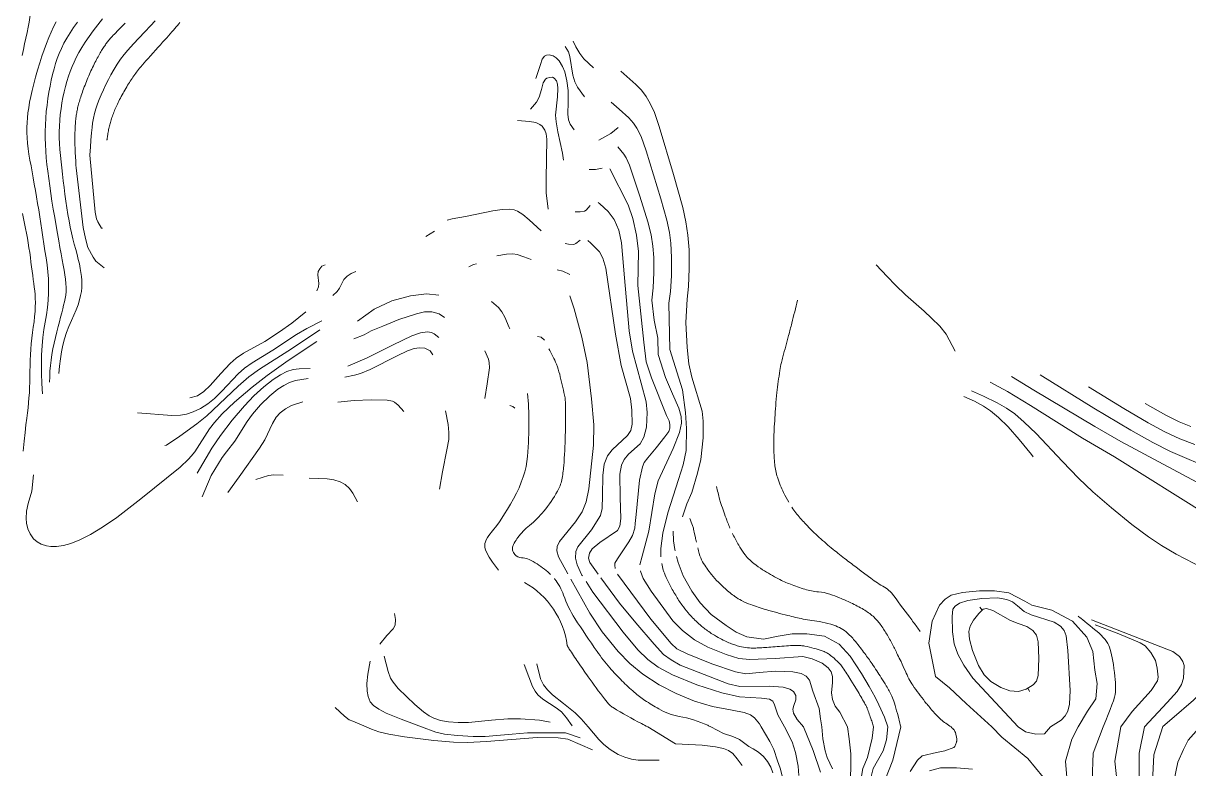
# Model space of a CAD drawing. Header units: inches. Extents: x 115425 to 116786, y 150085 to 152399.
# Drawn here: x 116052.6 to 116297.5, y 150991.2 to 151147.8 of the extents above; entities that cross this region are included whole.
import ezdxf

# ---------------------------------------------------------------- set-up
doc = ezdxf.new("R2010")
doc.units = ezdxf.units.IN
doc.header["$MEASUREMENT"] = 0
doc.layers.add('Contour', color=7, linetype='Continuous', lineweight=0, true_color=0xbed2ff)

msp = doc.modelspace()

# ---------------------------------------------------------------- linework, layer by layer
at = {"layer": 'Contour'}
for p, q in [((116138.98, 151104.14), (116137.19, 151103.03)), ((116254.08, 151024.5), (116253.62, 151025.16)), ((116263.74, 151008.18), (116264.08, 151007.45))]:
    msp.add_line(p, q, dxfattribs=at)
for points in [[(116052.26, 151159.36), (116052.59, 151158.9), (116052.87, 151158.42), (116053.1, 151157.92), (116053.3, 151157.42), (116053.46, 151156.89), (116053.61, 151156.33), (116053.74, 151155.75), (116053.85, 151155.14), (116053.95, 151154.51), (116054.03, 151153.85), (116054.09, 151153.16), (116054.14, 151152.45), (116054.15, 151151.7), (116054.13, 151150.88), (116054.07, 151150.01), (116053.96, 151149.07), (116053.82, 151148.08), (116053.63, 151147.03), (116053.41, 151145.91), (116053.14, 151144.74), (116052.86, 151143.53), (116052.59, 151142.31), (116052.34, 151141.08)], [(116056.58, 151070.02), (116056.45, 151072.19), (116056.38, 151074.28), (116056.37, 151076.28), (116056.42, 151078.2), (116056.53, 151080.04), (116056.69, 151081.8), (116056.91, 151083.47), (116057.19, 151085.06), (116057.46, 151086.6), (116057.67, 151088.13), (116057.81, 151089.65), (116057.89, 151091.17), (116057.91, 151092.67), (116057.86, 151094.16), (116057.75, 151095.65), (116057.57, 151097.12), (116057.36, 151098.59), (116057.14, 151100.05), (116056.93, 151101.49), (116056.71, 151102.94), (116056.49, 151104.37), (116056.26, 151105.79), (116056.04, 151107.21), (116055.81, 151108.62), (116055.58, 151110.01), (116055.35, 151111.38), (116055.12, 151112.72), (116054.89, 151114.05), (116054.66, 151115.35), (116054.43, 151116.63), (116054.2, 151117.88), (116053.97, 151119.12), (116053.76, 151120.32), (116053.59, 151121.5), (116053.46, 151122.65), (116053.38, 151123.77), (116053.33, 151124.87), (116053.32, 151125.93), (116053.36, 151126.97), (116053.43, 151127.97), (116053.55, 151129), (116053.71, 151130.09), (116053.91, 151131.25), (116054.16, 151132.47), (116054.45, 151133.76), (116054.78, 151135.12), (116055.16, 151136.54), (116055.58, 151138.03), (116056.03, 151139.51), (116056.49, 151140.94), (116056.96, 151142.3), (116057.44, 151143.6), (116057.93, 151144.83), (116058.44, 151146), (116058.96, 151147.11), (116059.49, 151148.15)], [(116058.11, 151072.44), (116058.13, 151073.59), (116058.18, 151074.75), (116058.28, 151075.91), (116058.41, 151077.08), (116058.59, 151078.26), (116058.8, 151079.44), (116059.04, 151080.64), (116059.33, 151081.83), (116059.63, 151083), (116059.91, 151084.11), (116060.17, 151085.14), (116060.42, 151086.11), (116060.65, 151087.01), (116060.87, 151087.85), (116061.06, 151088.62), (116061.24, 151089.32), (116061.39, 151090.01), (116061.5, 151090.73), (116061.56, 151091.5), (116061.57, 151092.31), (116061.54, 151093.17), (116061.46, 151094.06), (116061.34, 151094.99), (116061.17, 151095.96), (116060.97, 151097), (116060.76, 151098.14), (116060.53, 151099.38), (116060.29, 151100.71), (116060.03, 151102.14), (116059.76, 151103.67), (116059.48, 151105.29), (116059.18, 151107.01), (116058.88, 151108.76), (116058.61, 151110.46), (116058.36, 151112.1), (116058.13, 151113.7), (116057.92, 151115.25), (116057.73, 151116.75), (116057.56, 151118.2), (116057.42, 151119.6), (116057.31, 151120.97), (116057.23, 151122.35), (116057.19, 151123.73), (116057.19, 151125.11), (116057.23, 151126.5), (116057.31, 151127.89), (116057.42, 151129.28), (116057.57, 151130.67), (116057.76, 151132.04), (116057.96, 151133.37), (116058.2, 151134.65), (116058.45, 151135.9), (116058.73, 151137.1), (116059.04, 151138.26), (116059.36, 151139.37), (116059.71, 151140.44), (116060.11, 151141.5), (116060.58, 151142.56), (116061.12, 151143.64), (116061.72, 151144.73), (116062.4, 151145.83), (116063.14, 151146.94), (116063.96, 151148.07)], [(116060.08, 151074.28), (116060.19, 151075.83), (116060.37, 151077.33), (116060.61, 151078.78), (116060.9, 151080.19), (116061.26, 151081.55), (116061.68, 151082.87), (116062.16, 151084.15), (116062.7, 151085.38), (116063.23, 151086.55), (116063.69, 151087.67), (116064.08, 151088.72), (116064.39, 151089.72), (116064.63, 151090.65), (116064.79, 151091.52), (116064.89, 151092.34), (116064.91, 151093.09), (116064.87, 151093.84), (116064.8, 151094.63), (116064.69, 151095.46), (116064.55, 151096.35), (116064.36, 151097.27), (116064.14, 151098.24), (116063.89, 151099.26), (116063.6, 151100.32), (116063.29, 151101.43), (116063, 151102.59), (116062.72, 151103.79), (116062.46, 151105.04), (116062.21, 151106.33), (116061.97, 151107.67), (116061.74, 151109.06), (116061.53, 151110.49), (116061.33, 151111.93), (116061.14, 151113.35), (116060.96, 151114.74), (116060.8, 151116.11), (116060.65, 151117.45), (116060.52, 151118.76), (116060.39, 151120.05), (116060.28, 151121.31), (116060.2, 151122.56), (116060.15, 151123.8), (116060.14, 151125.03), (116060.18, 151126.26), (116060.25, 151127.48), (116060.36, 151128.69), (116060.51, 151129.9), (116060.69, 151131.1), (116060.91, 151132.28), (116061.16, 151133.43), (116061.44, 151134.55), (116061.75, 151135.65), (116062.08, 151136.71), (116062.44, 151137.74), (116062.83, 151138.74), (116063.25, 151139.71), (116063.72, 151140.69), (116064.27, 151141.71), (116064.9, 151142.78), (116065.61, 151143.9), (116066.4, 151145.06), (116067.28, 151146.26), (116068.23, 151147.51), (116069.26, 151148.8)], [(116073.96, 151147.87), (116073.49, 151147.39), (116073.05, 151146.94), (116072.66, 151146.54), (116072.31, 151146.18), (116072, 151145.86), (116071.74, 151145.58), (116071.5, 151145.33), (116071.28, 151145.09), (116071.07, 151144.86), (116070.87, 151144.64), (116070.69, 151144.43), (116070.52, 151144.23), (116070.37, 151144.04), (116070.23, 151143.87), (116070.09, 151143.69), (116069.96, 151143.51), (116069.83, 151143.33), (116069.69, 151143.14), (116069.56, 151142.95), (116069.42, 151142.75), (116069.29, 151142.54), (116069.16, 151142.33), (116069.02, 151142.11), (116068.88, 151141.88), (116068.73, 151141.64), (116068.59, 151141.38), (116068.43, 151141.11), (116068.28, 151140.83), (116068.12, 151140.54), (116067.96, 151140.23), (116067.79, 151139.91), (116067.62, 151139.59), (116067.46, 151139.26), (116067.3, 151138.93), (116067.13, 151138.58), (116066.97, 151138.23), (116066.8, 151137.88), (116066.64, 151137.52), (116066.48, 151137.15), (116066.32, 151136.78), (116066.16, 151136.41), (116066.01, 151136.03), (116065.85, 151135.65), (116065.7, 151135.27), (116065.55, 151134.88), (116065.4, 151134.49), (116065.26, 151134.1), (116065.12, 151133.73), (116064.99, 151133.37), (116064.87, 151133.02), (116064.75, 151132.68), (116064.65, 151132.35), (116064.55, 151132.03), (116064.45, 151131.73), (116064.36, 151131.43), (116064.28, 151131.14), (116064.2, 151130.86), (116064.13, 151130.58), (116064.06, 151130.32), (116064, 151130.05), (116063.95, 151129.8), (116063.89, 151129.55), (116063.85, 151129.3), (116063.8, 151129.05), (116063.76, 151128.78), (116063.72, 151128.51), (116063.68, 151128.23), (116063.64, 151127.94), (116063.61, 151127.64), (116063.58, 151127.34), (116063.55, 151127.03), (116063.52, 151126.7), (116063.5, 151126.37), (116063.48, 151126.02), (116063.46, 151125.66), (116063.45, 151125.3), (116063.43, 151124.92), (116063.42, 151124.53), (116063.42, 151124.14), (116063.42, 151123.74), (116063.42, 151123.35), (116063.42, 151122.95), (116063.43, 151122.55), (116063.44, 151122.14), (116063.45, 151121.74), (116063.46, 151121.33), (116063.48, 151120.92), (116063.5, 151120.48), (116063.53, 151120.03), (116063.56, 151119.56), (116063.59, 151119.07), (116063.62, 151118.57), (116063.65, 151118.04), (116063.69, 151117.5)], [(116080.27, 151148.38), (116079.28, 151147.31), (116078.12, 151146.08), (116076.85, 151144.73), (116075.76, 151143.56), (116074.54, 151142.2), (116073.79, 151141.31), (116073, 151140.29), (116072.31, 151139.28), (116071.65, 151138.21), (116070.98, 151137.04), (116070.47, 151136.06), (116069.94, 151134.99), (116069.41, 151133.86), (116068.95, 151132.8), (116068.54, 151131.83), (116068.2, 151130.94), (116067.84, 151129.88), (116067.57, 151128.92), (116067.34, 151127.93), (116067.15, 151126.85), (116067.04, 151125.92), (116066.93, 151124.85), (116066.8, 151123.26), (116066.68, 151121.84), (116066.61, 151121.02), (116066.53, 151120.13)], [(116085.49, 151148.02), (116085.25, 151147.72), (116084.99, 151147.41), (116084.72, 151147.08), (116084.43, 151146.74), (116084.13, 151146.39), (116083.81, 151146.02), (116083.47, 151145.64), (116083.11, 151145.24), (116082.72, 151144.81), (116082.31, 151144.35), (116081.87, 151143.86), (116081.4, 151143.34), (116080.91, 151142.8), (116080.39, 151142.22), (116079.84, 151141.62), (116079.31, 151141.03), (116078.81, 151140.48), (116078.36, 151139.97), (116077.96, 151139.51), (116077.6, 151139.1), (116077.29, 151138.73), (116077.02, 151138.41), (116076.79, 151138.13), (116076.59, 151137.87), (116076.39, 151137.61), (116076.2, 151137.35), (116076, 151137.08), (116075.81, 151136.82), (116075.62, 151136.55), (116075.44, 151136.27), (116075.25, 151136), (116075.07, 151135.72), (116074.88, 151135.43), (116074.7, 151135.13), (116074.51, 151134.82), (116074.32, 151134.5), (116074.12, 151134.17), (116073.93, 151133.83), (116073.73, 151133.48), (116073.54, 151133.13), (116073.35, 151132.79), (116073.17, 151132.45), (116073, 151132.13), (116072.83, 151131.8), (116072.67, 151131.49), (116072.52, 151131.18), (116072.38, 151130.88), (116072.24, 151130.59), (116072.1, 151130.3), (116071.97, 151130.01), (116071.85, 151129.72), (116071.73, 151129.44), (116071.62, 151129.16), (116071.51, 151128.88), (116071.41, 151128.61), (116071.31, 151128.34), (116071.21, 151128.07), (116071.12, 151127.8), (116071.04, 151127.54), (116070.96, 151127.28), (116070.88, 151127.03), (116070.81, 151126.78), (116070.75, 151126.53), (116070.69, 151126.28), (116070.63, 151126.02), (116070.57, 151125.77), (116070.52, 151125.5), (116070.47, 151125.24), (116070.42, 151124.97), (116070.37, 151124.7), (116070.33, 151124.43), (116070.29, 151124.17), (116070.25, 151123.94), (116070.22, 151123.75), (116070.2, 151123.59), (116070.18, 151123.46), (116070.16, 151123.37), (116070.16, 151123.31), (116070.15, 151123.28)], [(116170.51, 151132.42), (116169.06, 151134.45), (116168.49, 151135.55), (116168.09, 151136.92), (116167.43, 151140.9), (116167.14, 151141.82), (116166.47, 151142.94)], [(116172.39, 151138.46), (116170.41, 151140.39), (116169.53, 151141.47), (116168.69, 151142.87), (116168.12, 151144.1)], [(116168.36, 151125.47), (116167.52, 151126.63), (116167.19, 151127.59), (116167.05, 151128.72), (116167.09, 151131.27), (116167.1, 151133.74), (116166.85, 151135.74), (116166.39, 151137.63), (116165.9, 151138.8), (116165.23, 151139.93), (116164.59, 151140.62), (116163.96, 151141.04), (116163.1, 151141.22), (116162.51, 151141.13), (116162.11, 151140.96), (116161.65, 151140.33), (116161.26, 151139.16), (116160.33, 151136.28)], [(116159.2, 151129.78), (116160.44, 151131.24), (116161.03, 151132.33), (116161.47, 151133.97), (116161.83, 151135.33), (116162.31, 151136.11), (116162.6, 151136.35), (116163.27, 151136.48), (116163.81, 151136.5), (116164.18, 151136.32), (116164.64, 151135.73), (116164.82, 151135.06), (116164.92, 151134.12), (116164.85, 151132.42), (116164.46, 151128.57), (116164.54, 151127.14), (116164.93, 151125.01), (116165.88, 151120.54), (116166.15, 151119.09)], [(116192.09, 151079.75), (116191.86, 151084.99), (116192.13, 151089.85), (116192.42, 151092.53), (116192.55, 151096.33), (116192.5, 151100.25), (116192.28, 151103.35), (116191.85, 151106.15), (116191.17, 151109.14), (116189.23, 151116.09), (116186.25, 151126.15), (116185.22, 151129.07), (116184.36, 151131), (116183.5, 151132.49), (116182.5, 151133.78), (116181.32, 151135), (116178.18, 151137.78)], [(116191.14, 151070.86), (116188.47, 151079.27), (116188.28, 151089.04), (116188.6, 151091.51), (116188.8, 151094.77), (116188.82, 151098.6), (116188.67, 151101.62), (116188.38, 151103.9), (116187.81, 151106.5), (116186.57, 151110.97), (116183.5, 151121.04), (116182.41, 151124.08), (116181.56, 151125.83), (116180.86, 151126.83), (116179.82, 151127.99), (116177.84, 151129.78), (116176.12, 151131.27)], [(116162.89, 151108.81), (116162.5, 151112.21), (116162.46, 151115.19), (116162.62, 151123.5), (116162.47, 151124.64), (116162.22, 151125.38), (116161.64, 151126.25), (116161.16, 151126.61), (116160.27, 151126.98), (116158.94, 151127.19), (116156.46, 151127.41)], [(116177.61, 151125.92), (116176.07, 151124.67), (116173.52, 151123.29)], [(116186.04, 151078.24), (116185.91, 151081.68), (116185.15, 151085.5), (116184.67, 151089.68), (116184.97, 151092.25), (116185.13, 151095.49), (116185.11, 151098.66), (116184.92, 151101.02), (116184.55, 151103.39), (116183.86, 151106.12), (116182.18, 151111.51), (116179.97, 151118.06), (116179.32, 151119.55), (116178.79, 151120.33), (116177.54, 151121.89)], [(116066.53, 151120.13), (116067.68, 151108.16), (116067.94, 151106.77), (116068.21, 151106.15), (116069.05, 151104.82), (116069.21, 151104.79)], [(116063.69, 151117.5), (116065.16, 151104.92), (116065.62, 151102.61), (116066.17, 151100.76), (116067.25, 151098.67), (116067.79, 151097.89), (116069.58, 151096.43)], [(116171.49, 151117.1), (116172.86, 151117.12), (116174.24, 151117.38)], [(116176.95, 151033.27), (116176.87, 151034.01), (116176.93, 151034.37), (116177.45, 151035.28), (116179.85, 151038.88), (116180.63, 151040.2), (116181.1, 151041.74), (116181.21, 151042.75), (116181.38, 151044.64), (116182.12, 151051.84), (116182.74, 151054.64), (116183.06, 151055.58), (116183.82, 151056.51), (116185.57, 151058.65), (116187.44, 151060.95), (116188.23, 151062.1), (116188.45, 151062.77), (116188.49, 151063.57), (116188.29, 151064.3), (116187.79, 151065.4), (116184.61, 151073.33), (116183.49, 151076.73), (116183.03, 151080.86), (116181.75, 151092.74), (116181.85, 151099.89), (116181.47, 151103.36), (116180.72, 151106.86), (116179.71, 151109.68), (116175.86, 151117.29)], [(116161.39, 151104.23), (116158.93, 151106.58), (116157.56, 151107.68), (116156.42, 151108.38), (116155.77, 151108.62), (116154.69, 151108.79), (116153.23, 151108.73), (116151.24, 151108.41), (116145.49, 151107.22), (116142.73, 151106.77), (116141.69, 151106.5)], [(116171.72, 151109.59), (116170.85, 151108.58), (116170.56, 151108.37), (116169.64, 151108.2), (116168.58, 151108.2)], [(116173.41, 151032.09), (116171.63, 151034.54), (116171.37, 151035.46), (116171.56, 151036.5), (116172.14, 151037.41), (116173.74, 151038.72), (116177.47, 151041.25), (116177.97, 151042.17), (116178.18, 151043.78), (116178.04, 151048.23), (116177.96, 151053.1), (116178.32, 151055.01), (116178.89, 151056.2), (116179.8, 151057.31), (116182.22, 151059.48), (116183.03, 151060.9), (116183.54, 151062.96), (116183.73, 151066.07), (116183.48, 151068.27), (116182.44, 151072.24), (116180.59, 151078.97), (116179.95, 151083.21), (116178.96, 151094.35), (116178.3, 151101.73), (116177.71, 151104.36), (116176.73, 151106.61), (116175.52, 151108.32), (116173.73, 151109.92), (116173.39, 151110.19)], [(116052.38, 151107.85), (116052.61, 151106.81), (116052.83, 151105.79), (116053.04, 151104.76), (116053.24, 151103.74), (116053.43, 151102.72), (116053.6, 151101.7), (116053.77, 151100.69), (116053.92, 151099.67), (116054.06, 151098.66), (116054.19, 151097.66), (116054.32, 151096.7), (116054.44, 151095.77), (116054.56, 151094.88), (116054.67, 151094.02), (116054.78, 151093.19), (116054.88, 151092.4), (116054.98, 151091.63), (116055.06, 151090.86), (116055.1, 151090.04), (116055.11, 151089.17), (116055.09, 151088.24), (116055.04, 151087.26), (116054.95, 151086.22), (116054.83, 151085.14), (116054.67, 151084), (116054.51, 151082.84), (116054.37, 151081.67), (116054.25, 151080.51), (116054.15, 151079.35), (116054.08, 151078.19), (116054.03, 151077.04), (116053.99, 151075.88), (116053.98, 151074.72), (116053.97, 151073.58), (116053.95, 151072.45), (116053.91, 151071.33), (116053.85, 151070.23), (116053.77, 151069.15), (116053.68, 151068.08), (116053.57, 151067.02), (116053.44, 151065.98), (116053.3, 151064.84), (116053.14, 151063.46), (116052.97, 151061.86), (116052.78, 151060.03), (116052.57, 151057.97)], [(116169.64, 151102.29), (116168.73, 151101.55), (116168.27, 151101.4), (116167.18, 151101.46), (116166.47, 151101.59)], [(116170.08, 151031.72), (116169.98, 151031.86), (116168.97, 151034.02), (116168.65, 151035.46), (116168.7, 151036.89), (116169.14, 151037.82), (116172.02, 151041.39), (116173.87, 151044.39), (116174.27, 151045.9), (116174.34, 151048.63), (116174.35, 151052.85), (116174.69, 151055.22), (116175.37, 151056.96), (116176.33, 151058.24), (116179.6, 151061.22), (116180.25, 151062.31), (116180.52, 151063.62), (116180.5, 151066.58), (116180.21, 151068.98), (116178.26, 151075.91), (116177.06, 151082.52), (116174.99, 151096.41), (116174.41, 151098.52), (116173.66, 151099.84), (116171.83, 151101.62), (116171.2, 151102.21)], [(116152.07, 151098.96), (116154.14, 151099.34), (116155.48, 151099.37), (116156.38, 151099.23), (116157.81, 151098.77), (116159.29, 151098.2)], [(116114.3, 151091.66), (116114.59, 151092.48), (116114.68, 151093.2), (116114.48, 151094.99), (116114.53, 151095.66), (116114.87, 151096.26), (116115.33, 151096.8), (116115.99, 151097.1)], [(116146.25, 151096.67), (116147.18, 151097.18), (116147.81, 151097.29)], [(116231.81, 151097.07), (116234.16, 151094.63), (116235.89, 151092.85), (116238, 151090.78), (116241.92, 151087.39), (116243.47, 151085.9), (116245.24, 151084.19), (116246.57, 151082.53), (116248.46, 151078.98)], [(116117.63, 151090.64), (116118.55, 151091.5), (116119.04, 151092.16), (116119.51, 151093.2), (116119.96, 151093.99), (116120.67, 151094.72), (116121.47, 151095.28), (116122.49, 151095.71)], [(116164.76, 151096.04), (116165.96, 151095.74), (116167.48, 151095.09)], [(116122.83, 151085.24), (116126.35, 151087.8), (116130.01, 151089.51), (116133.93, 151090.58), (116137.35, 151090.98), (116139.9, 151090.73)], [(116151.01, 151089.4), (116152.43, 151088.14), (116153.15, 151087.24), (116153.81, 151086.08), (116154.72, 151083.95), (116154.83, 151083.67)], [(116167.03, 151032.18), (116165.07, 151035.71), (116164.7, 151036.99), (116164.76, 151037.91), (116165.25, 151038.99), (116168.66, 151043.07), (116170.02, 151045.19), (116170.88, 151047.29), (116171.42, 151050), (116172.4, 151059.22), (116172.48, 151063.44), (116172.03, 151068.94), (116171.07, 151076.58), (116170, 151081.9), (116168.34, 151087.86), (116167.46, 151090.6)], [(116087.59, 151069.14), (116089.17, 151069.57), (116090.52, 151070.5), (116091.85, 151071.74), (116094.1, 151074.25), (116096.03, 151076.35), (116097.33, 151077.5), (116098.84, 151078.5), (116103.33, 151080.99), (116106.42, 151082.98), (116109.03, 151084.87), (116111.94, 151087.19)], [(116141.11, 151086.02), (116140.01, 151086.83), (116138.43, 151087.2), (116136.9, 151087.24), (116135.25, 151086.81), (116131.48, 151085.59), (116128.15, 151084.22), (116125.71, 151083.24), (116124.24, 151082.41), (116122.07, 151081.51)], [(116076.61, 151065.96), (116083.8, 151065.44), (116085.63, 151065.49), (116086.86, 151065.7), (116088.27, 151066.17), (116089.79, 151066.9), (116091.37, 151067.88), (116092.79, 151068.99), (116094.34, 151070.53), (116097.73, 151074.21), (116099.05, 151075.38), (116100.69, 151076.5), (116104.99, 151079.13), (116109.98, 151082.47), (116112.17, 151083.69), (116115.33, 151085.31)], [(116114.87, 151083.43), (116108.94, 151079.45), (116102.19, 151075.14), (116100, 151073.53), (116097.73, 151071.57), (116091.17, 151065.39), (116089.04, 151063.65), (116085.45, 151061.1), (116082.65, 151059.22), (116082.3, 151059.1)], [(116120.78, 151075.78), (116124.83, 151077.55), (116130.33, 151080.26), (116134.26, 151082.15), (116136.03, 151082.82), (116137.55, 151083.02), (116138.34, 151082.9), (116138.91, 151082.59), (116139.9, 151081.85)], [(116160.67, 151082.06), (116161.41, 151081.91), (116162.11, 151081.23)], [(116114.26, 151080.96), (116108.28, 151077.01), (116103.8, 151073.83), (116100.66, 151071.38), (116096.96, 151068.22), (116094.41, 151065.81), (116092.73, 151063.98), (116091.71, 151062.62), (116088.6, 151057.83), (116087.83, 151056.87), (116087.28, 151056.27)], [(116138.67, 151078.18), (116138.06, 151079.02), (116136.97, 151079.56), (116135.88, 151079.66), (116134.75, 151079.51), (116133.32, 151079.02), (116131.13, 151077.98), (116125.47, 151075.09), (116123.48, 151074.28), (116122.18, 151073.91), (116120.17, 151073.52)], [(116192.09, 151079.75), (116192.44, 151076.32), (116193.09, 151073.52), (116195.24, 151066.32), (116195.48, 151064.25), (116195.47, 151060.74), (116194.96, 151056.16), (116194.3, 151053.33), (116193.09, 151049.23), (116192.02, 151046.84), (116191.15, 151044.13)], [(116149.56, 151079.03), (116150.32, 151077.29), (116150.52, 151076.56), (116150.54, 151075.43), (116150.05, 151072.09), (116149.57, 151069.03)], [(116186.04, 151078.24), (116187.54, 151073.42), (116189.05, 151070.02), (116190.38, 151067), (116190.85, 151065.22), (116190.89, 151063.83), (116190.49, 151061.87), (116189.17, 151058.52), (116186.04, 151051.71), (116185.29, 151048.97), (116184.07, 151041.16), (116182.65, 151035.87), (116182.19, 151034.07)], [(116089.09, 151053.35), (116092.23, 151058.56), (116094.06, 151061.25), (116096.51, 151064.42), (116099.09, 151067.48), (116101.05, 151069.56), (116103.14, 151071.47), (116105.07, 151072.99), (116106.61, 151073.97), (116107.97, 151074.65), (116109.29, 151075.08), (116110.57, 151075.25), (116112.9, 151075.32)], [(116112.42, 151073.22), (116109.8, 151072.76), (116108.5, 151072.34), (116107.32, 151071.77), (116106.08, 151070.95), (116104.38, 151069.55), (116102.43, 151067.64), (116100.75, 151065.71), (116099.64, 151064.18), (116097.01, 151060.06), (116095.28, 151057.79), (116094.37, 151056.59), (116092.07, 151052.83), (116090.71, 151049.67), (116090.14, 151048.32)], [(116255.78, 151072.44), (116259.43, 151070.45), (116264.28, 151067.52), (116275.18, 151060.7), (116281.95, 151056.78), (116301.63, 151044.45)], [(116299.21, 151051.45), (116283.25, 151059.94), (116277.76, 151063.09), (116264.96, 151070.79), (116260.27, 151073.64)], [(116302.84, 151053.95), (116293.72, 151057.89), (116290, 151059.76), (116285.37, 151062.33), (116277.55, 151066.99), (116266.29, 151074.01)], [(116152.44, 151032.96), (116151.18, 151034.61), (116150.47, 151035.65), (116149.79, 151037.01), (116149.67, 151037.4), (116149.59, 151037.77), (116149.57, 151038.14), (116149.61, 151038.52), (116149.72, 151038.92), (116149.88, 151039.34), (116150.11, 151039.77), (116150.4, 151040.23), (116151.17, 151041.18), (116152.11, 151042.35), (116152.63, 151043.06), (116153.17, 151043.86), (116153.73, 151044.75), (116154.33, 151045.72), (116154.95, 151046.78), (116155.6, 151047.92), (116156.22, 151049.1), (116156.78, 151050.26), (116157.25, 151051.4), (116157.66, 151052.52), (116157.99, 151053.62), (116158.25, 151054.7), (116158.44, 151055.76), (116158.55, 151056.8), (116158.62, 151057.82), (116158.69, 151058.8), (116158.74, 151059.74), (116158.78, 151060.66), (116158.81, 151061.54), (116158.84, 151062.38), (116158.85, 151063.2), (116158.86, 151063.98), (116158.85, 151064.74), (116158.84, 151065.51), (116158.81, 151066.27), (116158.78, 151067.03), (116158.74, 151067.8), (116158.69, 151068.56), (116158.62, 151069.32), (116158.55, 151070.09)], [(116186.6, 151035.75), (116186.54, 151037.52), (116186.96, 151040.69), (116188.01, 151044.99), (116190.32, 151051.98), (116191.3, 151055.08), (116191.89, 151058.09), (116192, 151062.68), (116191.74, 151066.03), (116191.14, 151070.86)], [(116250.22, 151069.46), (116252.52, 151068.43), (116254.41, 151067.39), (116255.88, 151066.39), (116257.54, 151065.01), (116259.56, 151063.03), (116261.91, 151060.4), (116264.45, 151057.25), (116264.81, 151056.76)], [(116300.55, 151033.32), (116294.86, 151036.31), (116291.82, 151038.12), (116289.06, 151039.96), (116285.58, 151042.54), (116281.29, 151046), (116277.37, 151049.4), (116274.36, 151052.25), (116270.99, 151055.77), (116265.47, 151061.64), (116262.96, 151064.06), (116260.94, 151065.75), (116259.25, 151066.94), (116257.25, 151068.1), (116254.42, 151069.48), (116251.88, 151070.6)], [(116298.77, 151059.34), (116295.68, 151060.54), (116292.51, 151062.03), (116288.98, 151063.91), (116283.89, 151066.89), (116276.49, 151071.49)], [(116111.3, 151068.33), (116108.94, 151067.5), (116107.67, 151066.82), (116106.6, 151066.01), (116105.76, 151065.06), (116104.94, 151063.76), (116103.32, 151060.35), (116102.19, 151058.54), (116097.94, 151052.57), (116095.57, 151049.26)], [(116132.57, 151066.25), (116131.4, 151067.63), (116130.63, 151068.24), (116130.17, 151068.46), (116129.06, 151068.68), (116125.69, 151068.71), (116122.13, 151068.58), (116118.72, 151068.25)], [(116154.84, 151067.5), (116155.44, 151067.3), (116155.9, 151066.99)], [(116288.39, 151067.93), (116292.71, 151065.51), (116295.52, 151064.12), (116297.97, 151063.12)], [(116141.3, 151066.41), (116141.89, 151063.53), (116142.04, 151061.88), (116141.99, 151060.39), (116141.62, 151058.25), (116140.69, 151053.61), (116140.03, 151049.92)], [(116087.28, 151056.27), (116085.56, 151054.58), (116077.26, 151047.89), (116072.24, 151044.03), (116069.26, 151041.97), (116066.68, 151040.42), (116064.45, 151039.28), (116062.59, 151038.54), (116061.05, 151038.11), (116059.56, 151037.89), (116058.39, 151037.89), (116057.47, 151038.03), (116056.35, 151038.41), (116055.46, 151038.9), (116054.72, 151039.51), (116054, 151040.54), (116053.54, 151041.64), (116053.27, 151042.81), (116053.18, 151043.82), (116053.27, 151045.32), (116053.6, 151046.94), (116054.37, 151049.51), (116054.74, 151052.97)], [(116107.23, 151052.89), (116105.23, 151052.98), (116104.11, 151052.81), (116101.43, 151051.98)], [(116122.82, 151047.26), (116121.86, 151049.12), (116121.16, 151050.09), (116120.21, 151050.91), (116119.21, 151051.48), (116117.86, 151051.89), (116116.43, 151052.09), (116112.64, 151052.23)], [(116189.14, 151041.11), (116189.26, 151039.07), (116189.48, 151037.25), (116189.55, 151036.97)], [(116189.87, 151035.77), (116190.2, 151034.55), (116191.3, 151031.74), (116193.06, 151028.52), (116194.83, 151026.08), (116197.17, 151023.63), (116200.3, 151021.28), (116202.43, 151019.88), (116204.67, 151018.89), (116208.17, 151018.42), (116211.23, 151019.04), (116214.2, 151019.56), (116217.26, 151019.56), (116220.95, 151019.09), (116224.04, 151017.37), (116226.33, 151014.83), (116228.77, 151011.24), (116230.35, 151008.52), (116231.65, 151006.23), (116232.4, 151004.61), (116233.6, 151002.02), (116234.27, 151000)], [(116182.3, 151032.8), (116182.3, 151032.7), (116182.89, 151031.2), (116184.56, 151028.55), (116189.12, 151022.26), (116191.11, 151020.25), (116193.67, 151018.32), (116196.43, 151016.76), (116200.32, 151015.18), (116202.99, 151014.39), (116205.25, 151014.14), (116210.62, 151014.39), (116216.41, 151014.78), (116218.4, 151014.28), (116220.46, 151013.42), (116221.74, 151012.43), (116222.34, 151011.57), (116222.65, 151010.59), (116222.63, 151009.3), (116222.43, 151007.13), (116222.65, 151005.78), (116223.23, 151004.35), (116224.18, 151003.06), (116225.81, 151000)], [(116207.66, 151000), (116207.29, 151000.66), (116206.29, 151001.88), (116205.42, 151002.51), (116204.09, 151003.03), (116201.57, 151003.53), (116197.46, 151004.3), (116193.68, 151005.44), (116189.77, 151006.99), (116186.24, 151008.82), (116182.77, 151011.08), (116180.06, 151013.29), (116177.6, 151015.82), (116174.25, 151019.99), (116171.64, 151023.9), (116167.66, 151031.04)], [(116212.58, 151000), (116211.17, 151002.56), (116210.45, 151004.65), (116210.1, 151005.44), (116209.43, 151005.84), (116207.72, 151006.06), (116203.1, 151006.29), (116199.36, 151007.18), (116194.14, 151008.84), (116189.04, 151010.91), (116185.99, 151012.56), (116183.83, 151014.14), (116181.74, 151016.18), (116178.63, 151019.89), (116172.3, 151028.32), (116170.85, 151030.53)], [(116216.53, 151000), (116215.23, 151001.52), (116214.46, 151002.85), (116214.32, 151003.72), (116214.54, 151004.5), (116214.98, 151005.7), (116214.93, 151006.63), (116214.45, 151007.46), (116213.68, 151007.96), (116212.25, 151008.33), (116209.33, 151008.56), (116203.16, 151008.47), (116200.73, 151009.05), (116190.66, 151013), (116188.71, 151014.06), (116187.12, 151015.23), (116185.2, 151017.36), (116181.31, 151021.85), (116177.85, 151025.97), (116173.98, 151031.31)], [(116220.42, 151000), (116220.14, 151001.7), (116219.86, 151003.87), (116218.53, 151007.5), (116217.79, 151009.85), (116217.12, 151010.66), (116216.09, 151011.22), (116214.3, 151011.57), (116210.69, 151011.71), (116207.27, 151011.43), (116204.42, 151011.17), (116202.24, 151011.56), (116197.29, 151013.28), (116192.08, 151015.36), (116189.91, 151016.41), (116188.71, 151017.49), (116184.5, 151022.63), (116177.46, 151032.08)], [(116256.14, 151000), (116250.72, 151004.89), (116247.21, 151008.2), (116244.28, 151010.58), (116242.93, 151017.57), (116243.58, 151022.25), (116245.13, 151025.55), (116246.35, 151026.86), (116247.62, 151027.65), (116249.96, 151028.23), (116253.52, 151028.6), (116256.72, 151028.61), (116259.73, 151028.18), (116263.1, 151026.41), (116264.58, 151025.55), (116265.93, 151025.21), (116268.73, 151024.54), (116273.08, 151022.23), (116276.11, 151018.82), (116277.34, 151015.87), (116277.77, 151011.89), (116278.31, 151009.1), (116277.99, 151005.89), (116276.27, 151003.31), (116274.31, 151000)], [(116261.68, 151000), (116252.17, 151010.23), (116250.24, 151012.97), (116248.99, 151015.31), (116248.25, 151017.42), (116247.86, 151019.94), (116247.77, 151023.22), (116247.97, 151024.71), (116248.44, 151025.37), (116249.35, 151025.98), (116251.11, 151026.54), (116254.04, 151026.98), (116257.33, 151027.09), (116259.3, 151026.78), (116260.51, 151026.25), (116261.51, 151025.46), (116262.93, 151024.25), (116264.39, 151023.57), (116269.24, 151022), (116270.59, 151021.18), (116271.35, 151020.23), (116271.75, 151019.11), (116272.13, 151016.05), (116272.59, 151007.64), (116272.46, 151004.81), (116272.12, 151003.32), (116271.58, 151002.31), (116270.68, 151001.42), (116268.5, 151000)], [(116127.52, 151017.38), (116129, 151019.21), (116130.3, 151020.58), (116130.76, 151021.35), (116130.78, 151022.55), (116130.63, 151023.83)], [(116274.26, 151023.27), (116274.39, 151023.16), (116274.6, 151022.99), (116274.88, 151022.77), (116275.24, 151022.48), (116275.66, 151022.14), (116276.16, 151021.75), (116276.73, 151021.29), (116277.37, 151020.77), (116278.02, 151020.24), (116278.6, 151019.73), (116279.11, 151019.24), (116279.56, 151018.78), (116279.94, 151018.33), (116280.26, 151017.91), (116280.51, 151017.51), (116280.7, 151017.13), (116280.85, 151016.73), (116281, 151016.27), (116281.14, 151015.75), (116281.28, 151015.17), (116281.42, 151014.54), (116281.55, 151013.84), (116281.68, 151013.09), (116281.8, 151012.27), (116281.91, 151011.45), (116282, 151010.69), (116282.07, 151009.98), (116282.12, 151009.33), (116282.15, 151008.74), (116282.16, 151008.2), (116282.15, 151007.71), (116282.12, 151007.28), (116282.04, 151006.81), (116281.9, 151006.22), (116281.68, 151005.5), (116281.39, 151004.66), (116281.03, 151003.68), (116280.6, 151002.58), (116280.1, 151001.35), (116279.52, 151000)], [(116277.09, 151022.5), (116294.21, 151015.87), (116295.55, 151014.76), (116296.26, 151013.77), (116296.56, 151012.88), (116296.42, 151010.21), (116296, 151008.93), (116295.1, 151007.45), (116293.01, 151005.14), (116288.21, 151000)], [(116283.26, 151000), (116285.66, 151003.24), (116289.63, 151007.64), (116290.93, 151009.71), (116291.07, 151010.46), (116290.91, 151012.34), (116290.52, 151013.98), (116289.55, 151015.64), (116288.37, 151017.05), (116287.34, 151017.68), (116282.81, 151019.53), (116277.87, 151021.47)], [(116125.46, 151013.78), (116124.96, 151011.06), (116124.8, 151009.09), (116124.85, 151007.52), (116125.05, 151006.36), (116125.49, 151005.27), (116126.2, 151004.47), (116127.29, 151003.7), (116128.83, 151002.9), (116132.02, 151001.59), (116136.28, 151000)], [(116163.32, 151000.99), (116161.1, 151001.43), (116157.11, 151001.69), (116154.45, 151001.68), (116150.97, 151001.39), (116146.15, 151000.95), (116143.98, 151000.92), (116141.94, 151001.08), (116140.29, 151001.37), (116138.89, 151001.8), (116137.88, 151002.31), (116136.66, 151003.14), (116134.88, 151004.68), (116131.34, 151008.09), (116130.3, 151009.37), (116129.78, 151010.23), (116129.26, 151011.61), (116128.42, 151014.87)], [(116167.93, 151000.19), (116166.77, 151001.92), (116165.7, 151003.15), (116164.6, 151004.02), (116161.76, 151005.85), (116160.74, 151006.74), (116160.17, 151007.5), (116159.63, 151008.51), (116158.83, 151010.55), (116157.84, 151013.12)], [(116160.53, 151013.24), (116161.29, 151010.1), (116161.93, 151008.83), (116162.72, 151007.8), (116163.79, 151006.76), (116166.14, 151004.89), (116168.57, 151002.92), (116169.86, 151001.68), (116171.31, 151000)], [(116300.41, 151014.26), (116300.57, 151013.81), (116300.88, 151012.23), (116300.97, 151010.75), (116300.85, 151009.4), (116300.61, 151008.43), (116300.32, 151007.69), (116299.57, 151006.65), (116298.51, 151005.59), (116293.95, 151001.67), (116292.09, 151000.05)], [(116124.62, 151000), (116121.87, 151001.17), (116121.09, 151001.5), (116120.07, 151002.23), (116118.11, 151004.05)], [(116124.62, 151000), (116125.73, 150999.53), (116127.28, 150998.97), (116129.37, 150998.44), (116132.67, 150997.88), (116138.85, 150997.16), (116143, 150996.82), (116145.97, 150996.75), (116149.96, 150996.92), (116160.61, 150997.78), (116164.98, 150997.73), (116167.03, 150997.42), (116172.22, 150995.19)], [(116136.28, 151000), (116139.26, 150998.89), (116141.13, 150998.49), (116143.85, 150998.16), (116147.13, 150997.95), (116149.65, 150998.01), (116155.3, 150998.46), (116158.56, 150998.74), (116163.64, 150998.77), (116166.55, 150998.73), (116169.64, 150997.7)], [(116171.31, 151000), (116173.57, 150997.32), (116174.62, 150996.3), (116175.94, 150995.27), (116177.61, 150994.23), (116178.99, 150993.61), (116180.38, 150993.2), (116181.81, 150993.02), (116184.48, 150993), (116186.24, 150993)], [(116183.81, 151000), (116189.65, 150996.45), (116195.29, 150996.13), (116198.04, 150995.81), (116199.73, 150995.44), (116200.8, 150995.01), (116201.71, 150994.42), (116202.65, 150993.27), (116203.65, 150991.9)], [(116197.09, 151000), (116199.71, 150998.63), (116201.72, 150998), (116203.1, 150997.36), (116205.1, 150995.86), (116206.01, 150995.42), (116207.11, 150994.67), (116208.12, 150993.76), (116208.99, 150992.71), (116209.66, 150991.56), (116210.08, 150990.38)], [(116212.04, 150989.69), (116211.66, 150991.33), (116211.09, 150992.9), (116210.34, 150995.26), (116209.49, 150996.95), (116207.66, 151000)], [(116212.58, 151000), (116214.15, 150996.84), (116214.89, 150994.62), (116215.42, 150991.77), (116215.57, 150989.79)], [(116220.13, 150990.5), (116218.59, 150995.05), (116216.53, 151000)], [(116222.64, 150991.16), (116221.56, 150993.56), (116221.13, 150994.94), (116220.6, 150997.48), (116220.42, 151000)], [(116225.81, 151000), (116226.15, 150997.51), (116226.47, 150994.34), (116226.47, 150991.36), (116226.36, 150988.05)], [(116228.68, 150989.25), (116229.01, 150991.23), (116230.01, 150993.55), (116230.99, 150997.64), (116231.28, 151000)], [(116234.27, 151000), (116233.97, 150997.31), (116233.32, 150994.98), (116231.22, 150991.23), (116230.01, 150986.49)], [(116230.4, 150980.56), (116235.3, 150993.01), (116237, 151000)], [(116268.52, 150987.46), (116263.73, 150993.37), (116258.23, 150997.85), (116256.14, 151000)], [(116261.68, 151000), (116263.22, 150998.97), (116265.36, 150998.46), (116267.2, 150998.56), (116268.5, 151000)], [(116274.31, 151000), (116272.96, 150997.4), (116271.63, 150992.8), (116271.92, 150989.39)], [(116279.52, 151000), (116277.42, 150994.5), (116277.21, 150988.73)], [(116283.26, 151000), (116282.02, 150992.77), (116282.78, 150985.64)], [(116287.11, 150984.03), (116287.07, 150994.46), (116288.21, 151000)], [(116292.09, 151000.05), (116290.17, 150994.13), (116289.8, 150985.64)], [(116294.39, 150988.55), (116295.22, 150992.56), (116296.42, 150995.25), (116297.37, 150997.23), (116299.06, 150999.13), (116300, 151000)], [(116243.01, 150990.77), (116245.34, 150991.41), (116248.72, 150991.41), (116252.11, 150991.09)]]:
    msp.add_lwpolyline(points, dxfattribs=at)
for points in [[(116213.46, 151047.22, -0.015893), (116212.38, 151049.22, -0.040039), (116211.07, 151052.45, -0.050321), (116210.51, 151055.17, -0.021713), (116210.32, 151058.42, -0.017735), (116210.39, 151062.4, -0.004928), (116210.72, 151067.5, -0.009072), (116210.98, 151070.26, -0.00908), (116211.58, 151074.88, -0.02479), (116211.91, 151076.56, -0.004138), (116212.22, 151077.74, 0.001074), (116213.43, 151082.27, 0.002372), (116214.1, 151084.84, 0.001577), (116215.3, 151089.65)], [(116163.41, 151032.05, 0.02232), (116162.84, 151032.55, 0.031619), (116159.75, 151034.75, 0.120912), (116157.32, 151035.53, -0.197589), (116155.89, 151036.25, -0.118781), (116155.42, 151037.14, -0.146404), (116155.46, 151037.96, -0.048958), (116155.77, 151038.63, -0.02608), (116156.53, 151039.78, -0.063775), (116158.97, 151042.33, 0.052487), (116162, 151045.35, 0.040538), (116164.84, 151049.5, 0.079624), (116165.75, 151051.91, 0.03045), (116166.17, 151054.88, 0.014323), (116166.49, 151061.25, 0.005594), (116166.56, 151066.98, 0.019297), (116166.49, 151068.64, 0.033861), (116166.34, 151069.68, 0.007791), (116165.31, 151074.1, 0.038553), (116164.62, 151076.2, 0.023617), (116163.06, 151079.46)], [(116201.1, 151041.77, -0.005046), (116200.88, 151042.29, -0.010906), (116200.44, 151043.44, -0.003615), (116199.2, 151046.93, -0.019232), (116198.93, 151047.84, -0.011489), (116198.29, 151050.53)], [(116241.1, 151020.02, 0.00173), (116239.69, 151021.97, 0.003093), (116238.89, 151023.06, 0.001743), (116235.04, 151028.15, 0.030518), (116234.8, 151028.42, 0.071971), (116233.57, 151029.37, -0.032816), (116230.72, 151031.22), (116228.68, 151032.74), (116227.92, 151033.32, -0.002714), (116225.52, 151035.15, -0.002354), (116222.78, 151037.29, -0.015253), (116221.3, 151038.53, -0.007672), (116218.46, 151041.14, -0.018496), (116216.85, 151042.79, -0.014756), (116214.96, 151044.99, -0.024187), (116214.11, 151046.15)], [(116192.64, 151043.8, -0.021194), (116193.25, 151042.29, -0.031796), (116193.45, 151041.58), (116193.67, 151040.58), (116193.83, 151039.82, 0.002924), (116194.05, 151038.85)], [(116247.56, 151000, -0.025704), (116245.42, 151001.57, -0.043662), (116244.3, 151002.66, -0.00315), (116242.67, 151004.58, -0.008443), (116242.08, 151005.3, -0.013682), (116239.53, 151008.74, -0.036496), (116238.7, 151010.12, -0.014232), (116237.97, 151011.7, 0.011119), (116237.05, 151013.71, 0.002347), (116236.34, 151015.15, 0.001539), (116235.25, 151017.33, 0.019359), (116234.02, 151019.54, 0.020067), (116232.68, 151021.57, 0.054817), (116231.17, 151023.24, 0.050776), (116229.2, 151024.66, 0.010294), (116227.87, 151025.39, 0.010157), (116226.5, 151026.08, 0.012816), (116224.15, 151027.11, 0.015137), (116222.12, 151027.88, 0.063828), (116219.69, 151028.38, -0.054666), (116216.84, 151028.91, -0.020741), (116213.79, 151029.97, -0.024501), (116211.31, 151031.1, -0.012195), (116209.59, 151032.03, -0.012446), (116207.96, 151033.03, -0.022747), (116206.14, 151034.32, -0.033226), (116205, 151035.34, -0.036291), (116204.04, 151036.48, -0.026486), (116202.94, 151038.18, -0.014814), (116201.73, 151040.42), (116201.61, 151040.65)], [(116194.34, 151037.64, 0.00357), (116194.65, 151036.42, 0.068511), (116195.36, 151034.71, 0.038719), (116197.23, 151032.02, 0.019876), (116198.66, 151030.4, 0.021227), (116200.13, 151029, 0.024513), (116202.14, 151027.4, 0.038413), (116203.54, 151026.54, 0.029112), (116205.47, 151025.7, 0.018231), (116208.67, 151024.65, 0.008352), (116213.25, 151023.41, 0.011948), (116216.49, 151022.67, 0.016296), (116218.31, 151022.37, -0.013802), (116220.46, 151022.01, -0.033047), (116222.93, 151021.37, -0.04955), (116224.49, 151020.67, -0.056178), (116225.81, 151019.7, -0.037538), (116227.49, 151017.91, -0.008903), (116229.43, 151015.41, -0.010654), (116230.96, 151013.25, -0.006496), (116232.9, 151010.33, -0.01125), (116233.96, 151008.6, -0.018345), (116235.09, 151006.49, -0.036174), (116235.65, 151005.02, -0.007019), (116236.28, 151002.8), (116236.57, 151001.75, -0.00672), (116237, 151000)], [(116186.8, 151034.36, 0.0218), (116187.09, 151032.95, 0.044237), (116187.32, 151032.29, 0.00371), (116188.12, 151030.55, 0.011062), (116188.4, 151029.97, 0.00656), (116188.98, 151028.89, 0.005702), (116189.69, 151027.66, 0.021605), (116190.99, 151025.63, 0.024418), (116192.31, 151023.95, 0.014618), (116193.24, 151022.95, 0.013904), (116194.27, 151021.95, 0.012609), (116195.45, 151020.91, 0.016929), (116196.38, 151020.2, 0.019242), (116197.46, 151019.48, 0.013831), (116199.03, 151018.58, 0.012785), (116200.33, 151017.92, 0.016051), (116201.4, 151017.46, 0.023419), (116202.34, 151017.14, 0.019521), (116203.5, 151016.85, 0.027333), (116205.24, 151016.59, 0.037531), (116206.51, 151016.56, 0.002376), (116207.82, 151016.64, 0.002191), (116209.24, 151016.73, 0.002124), (116211.04, 151016.87, -0.002002), (116212.96, 151017.02, -0.01353), (116214.72, 151017.1, -0.018213), (116216.03, 151017.08, -0.037856), (116216.82, 151016.98, -0.014803), (116218.81, 151016.5, -0.017752), (116220.47, 151015.99, -0.033924), (116221.3, 151015.63, -0.038873), (116222.01, 151015.2, -0.026081), (116222.98, 151014.41, -0.021476), (116224.23, 151013.19, -0.038713), (116224.84, 151012.43, -0.006658), (116225.68, 151011.17, -0.006343), (116226.52, 151009.83), (116227.21, 151008.69), (116228.03, 151007.34, -0.005481), (116229.55, 151004.74, -0.022731), (116229.88, 151004.09, -0.021668), (116229.96, 151003.89, -0.001892), (116230.81, 151001.49, -0.006056), (116230.97, 151001.01, -0.00287), (116231.28, 151000)], [(116183.81, 151000, -0.009794), (116182.5, 151000.68, -0.007886), (116176.52, 151004.05, -0.067654), (116175.88, 151004.55, -0.029995), (116174.74, 151005.87, -0.008987), (116171.3, 151010.55, -0.003901), (116169.15, 151013.64, -0.004489), (116167.33, 151016.35, -0.040118), (116166.92, 151017.09, 0.233441), (116157.95, 151030.36)], [(116197.09, 151000, 0.019354), (116196.42, 151000.33, 0.059354), (116190.41, 151002.21, -0.082657), (116186.14, 151003.76, -0.022136), (116183.24, 151005.57, -0.02677), (116180.99, 151007.29, -0.01901), (116178.39, 151009.7, -0.018043), (116175.85, 151012.43, -0.024379), (116173.16, 151015.86, -0.012763), (116168.53, 151022.77, -0.054417), (116166.12, 151027.68, 0.076361), (116164.25, 151031.11), (116164.2, 151031.17)], [(116238.96, 150990.62), (116240.49, 150993.02), (116241.5, 150993.89), (116244.49, 150994.62), (116246.23, 150994.98), (116248.13, 150995.7), (116248.35, 150995.91), (116248.59, 150996.41, -0.020565), (116248.71, 150996.81, 0.043673), (116248.75, 150997.03), (116248.75, 150997.47), (116248.49, 150998.8, 0.035465), (116248.28, 150999.28, 0.029903), (116247.56, 151000)]]:
    msp.add_lwpolyline(points, format="xyb", dxfattribs=at)
msp.add_lwpolyline([(116251.61, 151021.18), (116251.34, 151020.07), (116251.43, 151018.46), (116252.05, 151016.02), (116253.35, 151012.88), (116254.55, 151010.97), (116255.96, 151009.56), (116258.03, 151008.25), (116259.94, 151007.57), (116261.72, 151007.47), (116263.35, 151007.94), (116264.81, 151008.83), (116265.54, 151009.64), (116265.86, 151010.77), (116266.04, 151014.36), (116265.91, 151017.89), (116265.5, 151019.29), (116264.78, 151020.26), (116263.52, 151021.09), (116261.7, 151021.73), (116260.07, 151022.36), (116256.37, 151024.49), (116255.03, 151024.85), (116254.29, 151024.71), (116253.39, 151023.8), (116252.27, 151022.43)], close=True, dxfattribs=at)

doc.saveas('drawing.dxf')
